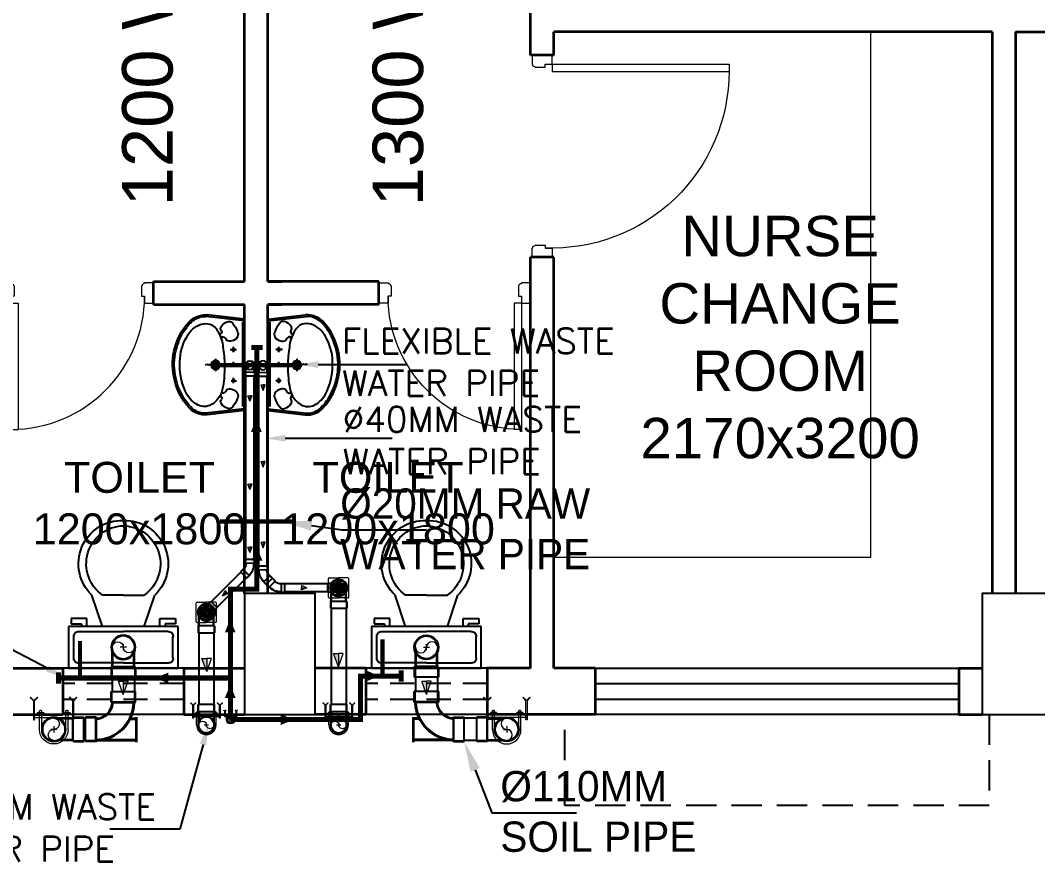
# Model space of a CAD drawing. Header units: millimetres. Extents: x 1448174 to 1599581, y -224422 to -106989.
# Drawn here: x 1464592 to 1469627, y -206811 to -202645 of the extents above; entities that cross this region are included whole.
import ezdxf
from ezdxf import colors
from ezdxf.entities.mleader import LeaderData, LeaderLine
from ezdxf.enums import TextEntityAlignment as Align
from ezdxf.math import Vec2, Vec3

# ---------------------------------------------------------------- set-up
doc = ezdxf.new("R2010")
doc.units = ezdxf.units.MM
doc.header["$LTSCALE"] = 600
doc.header["$MEASUREMENT"] = 0
for name, pattern in [('AI9-LType1', [1.875, 1.25, -0.625]), ('CENTER2', [1.125, 0.75, -0.125, 0.125, -0.125]), ('HIDDEN', [0.375, 0.25, -0.125])]:
    doc.linetypes.add(name, pattern=pattern)
for name, color, linetype, lineweight in [('22-FTfix', 8, 'Continuous', 9), ('DOOR', 144, 'Continuous', 13), ('funiture', 30, 'Continuous', 13), ('P-Wall', 1, 'Continuous', 35), ('PHE-SP', 1, 'Continuous', 0), ('PL-CLAMP', 211, 'Continuous', 13), ('PL-RA WATER SUPPLY PIPE', 100, 'Continuous', 0), ('PL-SOFT  WATER SUPPLY PIPE', 162, 'Continuous', 9), ('PL-WATER PIPE CLAMP', 6, 'Continuous', 9), ('PL-WATER PIPING', 1, 'Continuous', 9), ('WALL LINE', 7, 'Continuous', 35)]:
    doc.layers.add(name, color=color, linetype=linetype, lineweight=lineweight)
for name, color, linetype in [('col', 5, 'Continuous'), ('Lines', 7, 'Continuous'), ('phe-text', 1, 'Continuous'), ('PL- WASTE PIPE', 6, 'Continuous'), ('PL-SOIL PIPE', 1, 'Continuous'), ('TEXT', 253, 'Continuous'), ('wall', 1, 'Continuous'), ('Window', 4, 'Continuous')]:
    doc.layers.add(name, color=color, linetype=linetype)
doc.styles.add('ARIAL', font='arial.ttf')
doc.styles.add('ROMANS', font='romans.shx')
doc.styles.get("Standard").update_dxf_attribs({"font": 'stylu.ttf'})

# ---------------------------------------------------------------- blocks, each defined once
blk = doc.blocks.new('W1800')
at = {"layer": 'wall', "color": 7}
for p, q in [((0, -57.5), (0, 172.5)), ((1800, 172.5), (1800, -57.5))]:
    blk.add_line(p, q, dxfattribs=at)
at = {"layer": 'Window'}
for p, q in [((0, 172.5), (1800, 172.5)), ((0, 97.5), (1800, 97.5)), ((1800, 17.5), (0, 17.5)), ((1800, -57.5), (0, -57.5))]:
    blk.add_line(p, q, dxfattribs=at)
blk = doc.blocks.new('A$C19B8274B')
at = {"layer": 'DOOR'}
blk.add_line((-45, 925), (-80, 925), dxfattribs=at)
at = {"layer": 'DOOR', "color": 8}
for p, q in [((-80, 50), (-80, 925)), ((-45, 50), (-45, 925)), ((-45, 50), (-80, 50)), ((-955, -50), (-955, -47.5)), ((-940, -35), (-942.5, -35)), ((-60, -35), (-57.5, -35)), ((-45, -50), (-45, -47.5))]:
    blk.add_line(p, q, dxfattribs=at)
for points in [[(-940, 15), (-955, 15), (-955, 50), (-1000, 50), (-1000, -50), (-955, -50)], [(-940, -35), (-940, 15)], [(-60, 15), (-45, 15), (-45, 50), (0, 50), (0, -50), (-45, -50)], [(-60, -35), (-60, 15)]]:
    blk.add_lwpolyline(points, dxfattribs=at)
for centre, radius, start, end in [((-80, 50), 875, 90, 182.2924), ((-955, -35), 12.5, 270, 0), ((-45, -35), 12.5, 180, 270)]:
    blk.add_arc(centre, radius, start, end, dxfattribs=at)
blk = doc.blocks.new('750')
at = {"layer": 'DOOR', "color": 8}
for p, q in [((-50, 705), (-47.5, 705)), ((-35, 690), (-35, 692.5)), ((-35, 60), (-35, 57.5)), ((50, 45), (50, 80)), ((50, 80), (675, 80)), ((675, 45), (675, 80)), ((-50, 45), (-47.5, 45)), ((50, 45), (675, 45))]:
    blk.add_line(p, q, dxfattribs=at)
for points in [[(15, 690), (15, 705), (50, 705), (50, 750), (-50, 750), (-50, 705)], [(-35, 690), (15, 690)], [(15, 60), (15, 45), (50, 45), (50, 0), (-50, 0), (-50, 45)], [(-35, 60), (15, 60)]]:
    blk.add_lwpolyline(points, dxfattribs=at)
for centre, radius, start, end in [((-35, 705), 12.5, 180, 270), ((15, 45), 660, 0, 90), ((-35, 45), 12.5, 90, 180)]:
    blk.add_arc(centre, radius, start, end, dxfattribs=at)
blk = doc.blocks.new('clamp')
at = {"layer": 'PL-CLAMP'}
for p, q in [((105.4, 198.4), (168.6, 198.4)), ((105.4, 191.1), (168.6, 191.1)), ((156.2, 205.8), (161.2, 205.8)), ((156.2, 183.7), (161.2, 183.7)), ((163.2, 185.7), (163.2, 203.8)), ((170.6, 196.4), (170.6, 193.1)), ((105.4, 109.4), (168.6, 109.4)), ((156.2, 116.8), (161.2, 116.8)), ((163.2, 96.7), (163.2, 114.8)), ((170.6, 107.4), (170.6, 104)), ((105.4, 102), (168.6, 102)), ((156.2, 94.7), (161.2, 94.7))]:
    blk.add_line(p, q, dxfattribs=at)
for points in [[(138.4, 216.5, -0.414214), (139.4, 217.5), (203.1, 217.5), (214, 228.4), (215.4, 227), (203.9, 215.5), (215.3, 204), (213.9, 202.6), (203, 213.5), (139.4, 213.5, -0.414214), (138.4, 214.5), (138.4, 216.5)], [(138.4, 84.3, -0.414214), (139.4, 85.3), (203.1, 85.3), (214, 96.3), (215.4, 94.9), (203.9, 83.3), (215.3, 71.9), (213.9, 70.5), (203, 81.3), (139.4, 81.3, -0.414214), (138.4, 82.3), (138.4, 84.3)]]:
    blk.add_lwpolyline(points, format="xyb", dxfattribs=at)
for points in [[(146.2, 81.3), (146.2, 217.5)], [(156.2, 81.3), (156.2, 217.5)]]:
    blk.add_lwpolyline(points, dxfattribs=at)
for centre, radius, start, end in [((105.4, 150.2), 48.2, 90, 270), ((161.2, 203.8), 2, 0, 90), ((161.2, 185.7), 2, 270, 0), ((168.6, 196.4), 2, 0, 90), ((168.6, 193.1), 2, 270, 0), ((161.2, 114.8), 2, 0, 90), ((168.6, 107.4), 2, 0, 90), ((168.6, 104), 2, 270, 0), ((161.2, 96.7), 2, 270, 0)]:
    blk.add_arc(centre, radius, start, end, dxfattribs=at)
blk = doc.blocks.new('RISER UP 100')
at = {"color": 0, "linetype": 'Continuous'}
for p, q in [((-98.5, 60), (-148.5, 60)), ((-148.5, -60), (-148.5, 60)), ((-98.5, 60), (-93.5, 55)), ((-93.5, 55), (-24, 55)), ((-98.5, -60), (-148.5, -60)), ((-98.5, -60), (-93.5, -55)), ((-93.5, -55), (-24, -55))]:
    blk.add_line(p, q, dxfattribs=at)
at = {"color": 8, "linetype": 'Continuous', "lineweight": 0, "ltscale": 0.005}
for p, q in [((-98.5, 55), (-148.5, 55)), ((-98.5, -55), (-98.5, 55)), ((-98.5, 55), (-93.5, 50)), ((-93.5, -50), (-93.5, 50)), ((-93.5, 50), (-33.2, 50)), ((-98.5, -55), (-93.5, -50)), ((-93.5, -50), (-33.2, -50)), ((-98.5, -55), (-148.5, -55))]:
    blk.add_line(p, q, dxfattribs=at)
at = {"color": 8, "linetype": 'CENTER2', "lineweight": 0}
for p, q in [((-15, 0), (15, 0)), ((0, 15), (0, -15))]:
    blk.add_line(p, q, dxfattribs=at)
at = {"color": 0, "linetype": 'Continuous'}
blk.add_circle((0, 0), 60, dxfattribs=at)
at = {"color": 8, "linetype": 'Continuous', "lineweight": 0, "ltscale": 0.005}
blk.add_circle((0, 0), 55, dxfattribs=at)
at = {"color": 8, "linetype": 'Continuous', "lineweight": 0}
for centre, start, end in [((0, 27.5), 90, 270), ((0, -27.5), 270, 90)]:
    blk.add_arc(centre, 27.5, start, end, dxfattribs=at)
blk = doc.blocks.new('ELBOW')
at = {"color": 0, "linetype": 'Continuous'}
for p, q in [((-114.4, 296.4), (107.1, 296.4)), ((-114.4, 202.7), (-114.4, 296.4)), ((107.1, 202.7), (107.1, 296.4)), ((-114.4, 202.7), (-103.8, 192.1)), ((-103.5, 196.4), (-103.5, -160.2)), ((107.1, 202.7), (96.3, 192)), ((242.9, 67.8), (232.3, 57.2)), ((242.9, 67.8), (336.6, 67.8)), ((336.6, 67.8), (336.6, -153.6)), ((96.1, -97.1), (96.1, -160.2)), ((242.9, -153.6), (232.6, -143.3)), ((242.9, -153.6), (336.6, -153.6))]:
    blk.add_line(p, q, dxfattribs=at)
at = {"color": 8, "linetype": 'Continuous', "lineweight": 0, "ltscale": 0.005}
for p, q in [((-103.7, 207.1), (-103.7, 296.4)), ((96.3, 207.1), (96.3, 296.4)), ((-103.7, 207.1), (96.3, 207.1)), ((-103.7, 207.1), (-92.9, 196.4)), ((-93, 196.4), (85.6, 196.4)), ((96.3, 207.1), (85.6, 196.4)), ((-92.8, 119.8), (-92.8, -160.2)), ((236.6, 46.5), (236.6, -132.2)), ((247.3, 57.1), (236.9, 46.7)), ((247.3, 57.1), (247.3, -142.9)), ((247.3, 57.1), (336.6, 57.1)), ((85.4, -91.6), (85.4, -160.2)), ((247.3, -142.9), (236.9, -132.5)), ((247.3, -142.9), (336.6, -142.9))]:
    blk.add_line(p, q, dxfattribs=at)
at = {"color": 8, "linetype": 'Continuous', "ltscale": 0.005}
blk.add_line((-93, 167.9), (-93, 170.4), dxfattribs=at)
at = {"color": 0, "linetype": 'Continuous', "const_width": 25}
blk.add_lwpolyline([(-119, -160.2), (106.7, -160.2)], dxfattribs=at)
at = {"color": 0, "linetype": 'Continuous'}
for centre, radius, start, end in [((248.1, 208.5), 352.2, 182.67877, 267.48884), ((248.4, 209.4), 153.1, 186.55293, 263.94685)]:
    blk.add_arc(centre, radius, start, end, dxfattribs=at)
at = {"color": 8, "linetype": 'Continuous', "lineweight": 0, "ltscale": 0.005}
for centre, radius, start, end in [((246.3, 207.1), 339.3, 180, 268.35636), ((246.9, 207.3), 161.5, 180.08228, 266.34676)]:
    blk.add_arc(centre, radius, start, end, dxfattribs=at)
at = {"layer": 'PL-SOIL PIPE', "ltscale": 300}
blk.add_line((-92.9, 196.4), (-92.9, 207.1), dxfattribs=at)
blk = doc.blocks.new('A$C0B1B3CFA')
at = {"layer": 'PHE-SP'}
h = blk.add_hatch(color=7, dxfattribs=at)
h.dxf.hatch_style = 1
h.paths.add_polyline_path([(-0.0495, 0.0226), (-0.0495, 0), (0.0124, 0)])
at = {"layer": 'PHE-SP', "color": 7}
for points in [[(-0.0495, 0), (0.0124, 0), (-0.0495, 0.0226), (-0.0495, 0)], [(-0.0495, 0), (0.0124, 0), (-0.0495, -0.0226), (-0.0495, 0)]]:
    blk.add_lwpolyline(points, dxfattribs=at)
blk = doc.blocks.new('Z$W@#3BD47561')
at = {"layer": 'PHE-SP', "xscale": 49.00933755098914, "yscale": 49.00933755098914, "zscale": 49.00933755098914, "rotation": 270}
blk.add_blockref('A$C0B1B3CFA', (0, 0), dxfattribs=at)
blk = doc.blocks.new('Z$W@#4AA511D8')
at = {"layer": 'phe-text', "linetype": 'ByBlock', "lineweight": -2, "ltscale": 0.5, "xscale": 0.0244727334018079, "yscale": 0.0244727334018079, "zscale": 0.0244727334018079, "rotation": 270}
blk.add_blockref('Z$W@#3BD47561', (0.0148, 0), dxfattribs=at)
blk = doc.blocks.new('A$C525867A1')
at = {"layer": '22-FTfix', "color": 1, "lineweight": 0}
for p, q in [((-3.7, 76.6), (-40.1, 40.1)), ((76.4, 3.7), (3.3, 76.6)), ((-76.6, 3.5), (-40.1, 40.1)), ((42, 42.1), (-42, -42.1)), ((-3.5, -76.4), (-76.6, -3.4)), ((3.4, -76.4), (39.9, -39.8)), ((76.4, -3.3), (39.9, -39.8))]:
    blk.add_line(p, q, dxfattribs=at)
at = {"layer": '22-FTfix', "color": 1, "linetype": 'AI9-LType1', "lineweight": 0}
blk.add_line((42, -41.9), (-42.2, 42.1), dxfattribs=at)
at = {"layer": '22-FTfix', "color": 3, "lineweight": 0}
for p, q in [((-18.4, 18.3), (-39.5, -2.8)), ((-10.4, 10.4), (-35.8, -15.1)), ((-14.5, 14.5), (-35.7, -6.6)), ((-23.3, 23.2), (-32.4, 14)), ((-6.5, 6.5), (-31.9, -18.9)), ((-23.3, 23.2), (-14.1, 32.4)), ((-18.4, 18.3), (2.7, 39.5)), ((-14.5, 14.5), (6.6, 35.7)), ((-10.4, 10.4), (15, 35.8)), ((-6.5, 6.5), (18.9, 32)), ((-1.9, 1.2), (-1.5, 1.5)), ((-1.4, 0.7), (-1.9, 1.2)), ((-1.2, 1.9), (-1.5, 1.5)), ((-0.7, 1.4), (-1.2, 1.9)), ((1.2, 1.9), (0.7, 1.4)), ((1.9, 1.2), (1.2, 1.9)), ((1.9, 1.2), (1.4, 0.7)), ((5.2, 9.3), (24.6, 28.7)), ((6.5, -6.5), (31.9, 18.9)), ((9.2, 5.2), (28.6, 24.6)), ((10.4, -10.4), (35.8, 15.1)), ((14.5, -14.5), (35.7, 6.6)), ((18.4, -18.3), (39.5, 2.8)), ((-9.2, -5.2), (-28.6, -24.6)), ((-5.2, -9.3), (-24.6, -28.7)), ((6.5, -6.5), (-18.9, -32)), ((10.4, -10.4), (-15, -35.8)), ((14.5, -14.5), (-6.6, -35.7)), ((18.4, -18.3), (-2.7, -39.5)), ((-1.9, -1.2), (-1.4, -0.7)), ((-1.2, -1.9), (-1.9, -1.2)), ((-1.2, -1.9), (-0.7, -1.4)), ((1.2, -1.9), (0.7, -1.4)), ((1.2, -1.9), (1.5, -1.5)), ((1.9, -1.2), (1.4, -0.7)), ((1.9, -1.2), (1.5, -1.5)), ((23.3, -23.2), (14.1, -32.4)), ((23.3, -23.2), (32.4, -14))]:
    blk.add_line(p, q, dxfattribs=at)
at = {"layer": '22-FTfix', "color": 1, "lineweight": 0}
blk.add_circle((-0.1, 0.1), 49.4, dxfattribs=at)
at = {"layer": '22-FTfix', "color": 3, "lineweight": 0}
for centre, radius in [((0, 0), 45.2), ((-0.1, -0.1), 44.9), ((0, 0), 4.18), ((0, 0), 3.93)]:
    blk.add_circle(centre, radius, dxfattribs=at)
at = {"layer": '22-FTfix', "color": 1, "lineweight": 0}
for points in [[(3.3, 76.6), (1.4, 78.5), (-1.8, 78.5), (-3.7, 76.6)], [(-76.6, 3.5), (-78.5, 1.6), (-78.5, -1.5), (-76.6, -3.4)], [(76.4, -3.3), (78.3, -1.4), (78.3, 1.8), (76.4, 3.7)], [(-3.5, -76.4), (-1.6, -78.3), (1.5, -78.3), (3.4, -76.4)]]:
    blk.add_open_spline(points, degree=3, dxfattribs=at)
for points in [[(-35.3, 35.2), (-54.6, 15.8), (-54.6, -15.7), (-35.2, -35), (-15.8, -54.4), (15.7, -54.4), (35, -35)], [(-35.3, 35.2), (-15.9, 54.6), (15.5, 54.6), (35, 35.3), (54.4, 15.9), (54.4, -15.6), (35, -35)]]:
    blk.add_open_spline(points, degree=3, knots=[0, 0, 0, 0, 1, 1, 1, 2, 2, 2, 2], dxfattribs=at)
at = {"layer": '22-FTfix', "color": 3, "lineweight": 0}
for points in [[(-36.8, 17.1), (-37.4, 15.7), (-36.8, 14.1), (-35.5, 13.5), (-34.4, 13), (-33.2, 13.2), (-32.4, 14)], [(-14.1, 32.4), (-13, 33.4), (-13, 35.2), (-14.1, 36.2), (-14.9, 37), (-16.1, 37.2), (-17.2, 36.7)], [(6.6, 35.7), (7.6, 36.7), (7.6, 38.5), (6.6, 39.5), (5.5, 40.6), (3.8, 40.6), (2.7, 39.5)], [(5.2, 9.3), (4.1, 8.1), (4.1, 6.3), (5.2, 5.2), (6.3, 4.1), (8.1, 4.1), (9.2, 5.2)], [(18.9, 32), (19.9, 33), (19.9, 34.8), (18.9, 35.8), (17.8, 36.9), (16.1, 36.9), (15, 35.8)], [(28.6, 24.6), (29.7, 25.7), (29.7, 27.6), (28.6, 28.7), (27.5, 29.8), (25.7, 29.8), (24.6, 28.7)], [(35.8, 15.1), (36.8, 16.2), (36.8, 17.9), (35.8, 18.9), (34.7, 20), (33, 20), (31.9, 18.9)], [(39.5, 2.8), (40.6, 3.9), (40.5, 5.6), (39.5, 6.6), (38.4, 7.7), (36.7, 7.7), (35.7, 6.6)], [(-39.5, -2.8), (-40.6, -3.9), (-40.5, -5.6), (-39.5, -6.6), (-38.4, -7.7), (-36.7, -7.7), (-35.7, -6.6)], [(-35.8, -15.1), (-36.8, -16.2), (-36.8, -17.9), (-35.8, -18.9), (-34.7, -20), (-33, -20), (-31.9, -18.9)], [(-28.6, -24.6), (-29.7, -25.7), (-29.7, -27.6), (-28.6, -28.7), (-27.5, -29.8), (-25.7, -29.8), (-24.6, -28.7)], [(-18.9, -32), (-19.9, -33), (-19.9, -34.8), (-18.9, -35.8), (-17.8, -36.9), (-16.1, -36.9), (-15, -35.8)], [(-5.2, -9.3), (-4.1, -8.1), (-4.1, -6.3), (-5.2, -5.2), (-6.3, -4.1), (-8.1, -4.1), (-9.2, -5.2)], [(-6.6, -35.7), (-7.6, -36.7), (-7.6, -38.4), (-6.6, -39.5), (-5.5, -40.6), (-3.8, -40.6), (-2.7, -39.5)], [(14.1, -32.4), (13, -33.4), (13, -35.1), (14.1, -36.2), (14.9, -37), (16.1, -37.2), (17.2, -36.7)], [(36.8, -17.1), (37.4, -15.7), (36.8, -14.1), (35.5, -13.5), (34.4, -13), (33.2, -13.2), (32.4, -14)]]:
    blk.add_open_spline(points, degree=3, knots=[0, 0, 0, 0, 1, 1, 1, 2, 2, 2, 2], dxfattribs=at)
for points in [[(-28.7, 28.6), (-32, 25.3), (-34.8, 21.4), (-36.8, 17.1)], [(-17.2, 36.7), (-21.4, 34.7), (-25.3, 32), (-28.7, 28.6)], [(-1.4, -0.7), (-1, -0.3), (-1, 0.3), (-1.4, 0.7)], [(-0.7, 1.4), (-0.3, 1), (0.3, 1), (0.7, 1.4)], [(1.4, 0.7), (1, 0.3), (1, -0.3), (1.4, -0.7)], [(0.7, -1.4), (0.3, -1), (-0.3, -1), (-0.7, -1.4)], [(17.2, -36.7), (21.4, -34.7), (25.3, -32), (28.7, -28.6)], [(28.7, -28.6), (32, -25.3), (34.8, -21.4), (36.8, -17.1)]]:
    blk.add_open_spline(points, degree=3, dxfattribs=at)
blk = doc.blocks.new('G$C6D3250BF')
at = {"layer": 'PL- WASTE PIPE', "linetype": 'ByBlock', "ltscale": 5, "xscale": -0.08841918452952499, "yscale": 0.08841918454157253, "zscale": 0.08841918448567115, "rotation": 225.0593839872961}
blk.add_blockref('A$C525867A1', (0, 0), dxfattribs=at)
blk = doc.blocks.new('WATER PIPE CLAMP')
at = {"layer": 'PL-CLAMP'}
for p, q in [((-61.4, 87.2), (-62.5, 86.1)), ((-62.5, 86.1), (-54, 77.6)), ((-52.5, 78.2), (-61.4, 87.2)), ((-54, 77.6), (-54, 27.7)), ((-54, 40.9), (52.7, 41)), ((-54, 33.1), (52.7, 33.1)), ((-53.2, 27), (-51.7, 27)), ((-43.4, 87.3), (-52.5, 78.2)), ((-50.9, 77.6), (-42.3, 86.2)), ((-50.9, 27.7), (-50.9, 77.6)), ((-43.6, 40.9), (-43.6, 44.8)), ((-42.3, 86.2), (-43.4, 87.3)), ((-42, 46.4), (-27.8, 46.4)), ((-37.8, 1.1), (-37.8, 50.6)), ((-33.6, 52.2), (-36.2, 52.2)), ((-32, 1.1), (-32, 50.6)), ((-26.2, 40.9), (-26.3, 44.8)), ((26.2, 41), (26.2, 44.8)), ((27.8, 46.4), (41.9, 46.4)), ((32, 1.1), (32, 50.6)), ((36.2, 52.2), (33.5, 52.2)), ((37.8, 1.1), (37.7, 50.6)), ((42.1, 87.2), (41, 86.1)), ((41, 86.1), (49.5, 77.6)), ((51.1, 78.3), (42.1, 87.2)), ((43.5, 41), (43.5, 44.8)), ((49.5, 77.6), (49.6, 27.8)), ((50.3, 27), (51.9, 27)), ((60.2, 87.4), (51.1, 78.3)), ((52.7, 77.6), (61.3, 86.2)), ((52.7, 27.8), (52.7, 77.6)), ((61.3, 86.2), (60.2, 87.4))]:
    blk.add_line(p, q, dxfattribs=at)
for centre, radius, start, end in [((-53.2, 27.7), 0.784, 180.02402, 270.02402), ((-51.7, 27.7), 0.784, 270.02402, 0.02402), ((-42, 44.8), 1.57, 90.025, 180.025), ((-36.2, 50.6), 1.57, 90.025, 180.025), ((0, 1.1), 37.8, 180.025, 0.025), ((-33.6, 50.6), 1.57, 0.025, 90.025), ((-27.8, 44.8), 1.57, 0.025, 90.025), ((27.8, 44.8), 1.57, 90.025, 180.025), ((33.5, 50.6), 1.57, 90.025, 180.025), ((36.2, 50.6), 1.57, 0.025, 90.025), ((41.9, 44.8), 1.57, 0.025, 90.025), ((50.3, 27.8), 0.784, 180.02402, 270.02402), ((51.9, 27.8), 0.784, 270.02402, 0.02402)]:
    blk.add_arc(centre, radius, start, end, dxfattribs=at)
blk = doc.blocks.new('1234WE12')
at = {"layer": 'PL-SOFT  WATER SUPPLY PIPE', "color": 8, "linetype": 'CENTER2', "lineweight": 0}
for p, q in [((4.4, 0), (-4.4, 0)), ((0, 4.4), (0, -4.3))]:
    blk.add_line(p, q, dxfattribs=at)
at = {"layer": 'PL-SOFT  WATER SUPPLY PIPE', "color": 3, "linetype": 'Continuous'}
blk.add_circle((0, 0), 17.5, dxfattribs=at)
at = {"layer": 'PL-SOFT  WATER SUPPLY PIPE', "color": 8, "linetype": 'Continuous', "lineweight": 0, "ltscale": 0.005}
blk.add_circle((0, 0), 16, dxfattribs=at)
at = {"layer": 'PL-SOFT  WATER SUPPLY PIPE', "color": 8, "linetype": 'Continuous', "lineweight": 0}
for centre, start, end in [((-8, 0), 180.1383, 0.1383), ((8, 0), 0.1383, 180.1383)]:
    blk.add_arc(centre, 8, start, end, dxfattribs=at)
blk = doc.blocks.new('100 ELBOW')
at = {"color": 0, "linetype": 'Continuous'}
for p, q in [((-77, 1), (-86, -8)), ((72, 61), (67, 55)), ((72, 61), (124, 61)), ((124, 61), (124, -61)), ((-94, -8), (-131, -44)), ((-131, -44), (-44, -131)), ((-94, -8), (-86, -8)), ((-8, -94), (-44, -131)), ((0, -78), (-8, -86)), ((-8, -94), (-8, -86)), ((72, -61), (66, -55)), ((72, -61), (124, -61))]:
    blk.add_line(p, q, dxfattribs=at)
at = {"color": 8, "linetype": 'Continuous', "lineweight": 0, "ltscale": 0.005}
for p, q in [((75, 55), (69, 49)), ((69, -49), (69, 49)), ((75, -55), (75, 55)), ((75, 55), (124, 55)), ((-92, -14), (-126, -49)), ((-92, -14), (-14, -92)), ((-92, -14), (-83, -14)), ((-83, -14), (-14, -83)), ((-14, -92), (-49, -126)), ((-4, -74), (-14, -83)), ((-14, -92), (-14, -83)), ((75, -55), (69, -49)), ((75, -55), (124, -55))]:
    blk.add_line(p, q, dxfattribs=at)
at = {"color": 8, "linetype": 'Continuous', "ltscale": 0.005}
blk.add_line((-72, -3), (-73, -4), dxfattribs=at)
at = {"color": 8, "linetype": 'Continuous', "lineweight": 0, "ltscale": 0.005}
for centre, radius, start, end in [((62, -148), 198, 87.8618, 137.18), ((61, -147), 98.2, 85.3383, 131.766)]:
    blk.add_arc(centre, radius, start, end, dxfattribs=at)
at = {"color": 0, "linetype": 'Continuous'}
for centre, radius, start, end in [((62, -148), 204, 88.5977, 133.0508), ((61, -147), 92.3, 86.6643, 131.6643)]:
    blk.add_arc(centre, radius, start, end, dxfattribs=at)
blk = doc.blocks.new('aa')
at = {"layer": 'PL- WASTE PIPE', "color": 4, "ltscale": 5}
for p, q in [((-2.73, 0.11), (-2.56, -0.11)), ((-2.56, -0.11), (-2.35, 0.11)), ((-2.35, 0.11), (-2.18, -0.11)), ((-2.18, -0.11), (-1.97, 0.11)), ((-1.97, 0.11), (-1.81, -0.11)), ((-1.81, -0.11), (-1.6, 0.11)), ((-1.6, 0.11), (-1.43, -0.11)), ((-1.43, -0.11), (-1.22, 0.11)), ((-1.22, 0.11), (-1.05, -0.11)), ((-1.05, -0.11), (-0.84, 0.11)), ((-0.84, 0.11), (-0.67, -0.11)), ((-0.67, -0.11), (-0.46, 0.11)), ((-0.46, 0.11), (-0.29, -0.11)), ((-0.29, -0.11), (-0.08, 0.11)), ((-0.08, 0.11), (0.08, -0.11)), ((0.08, -0.11), (0.29, 0.11)), ((0.29, 0.11), (0.46, -0.11)), ((0.46, -0.11), (0.67, 0.11)), ((0.67, 0.11), (0.84, -0.11)), ((0.84, -0.11), (1.05, 0.11)), ((1.05, 0.11), (1.22, -0.11)), ((1.22, -0.11), (1.43, 0.11)), ((1.43, 0.11), (1.6, -0.11)), ((1.6, -0.11), (1.81, 0.11)), ((1.81, 0.11), (1.97, -0.11)), ((1.97, -0.11), (2.18, 0.11)), ((2.18, 0.11), (2.35, -0.11)), ((2.35, -0.11), (2.56, 0.11)), ((2.56, 0.11), (2.73, -0.11)), ((2.73, -0.11), (2.94, 0.11)), ((2.94, 0.11), (3.11, -0.11)), ((3.11, -0.11), (3.32, 0.11)), ((3.32, 0.11), (3.49, -0.11)), ((3.49, -0.11), (3.7, 0.11))]:
    blk.add_line(p, q, dxfattribs=at)
blk = doc.blocks.new('u46')
at = {"color": 8, "lineweight": 25}
for p, q in [((-10.2, 228.4), (174.5, 249.1)), ((-10.2, 220.4), (181.2, 241.9)), ((-0.6, -208.9), (0.6, 208.9)), ((56.5, 80.8), (29.2, 80.8)), ((44.2, 92.9), (44.2, 66.7)), ((61.7, 1.6), (29.2, 1.6)), ((44.2, 13.7), (44.2, -12.6)), ((163.2, 3), (101.8, 3)), ((133.1, -27.2), (133.1, 33.1)), ((61.7, -73.2), (29.2, -73.2)), ((44.2, -61.1), (44.2, -87.4)), ((-10.2, -216.1), (181.2, -237.6)), ((-10.2, -224.1), (174.5, -244.8))]:
    blk.add_line(p, q, dxfattribs=at)
at = {"color": 8, "extrusion": (0, 0, -1)}
for centre, major_axis, start_param, end_param in [((187.7, 150.5), (0, 99.5), -0.132539, 0.848731), ((144.8, 128.2), (1.1, 126.1), -1.238036, -0.892193), ((65.8, 198.9), (0, 20.7), -1.101507, 0.481509), ((57.5, 163.3), (-0.3, 56.9), 0.324902, 0.965135), ((208, 103.4), (0, 109.8), -1.431017, -0.436146), ((189.6, 137.7), (0, 70.9), -0.405199, 0.56573), ((185.8, 147.6), (0.1, 94.4), -0.049658, 0.838116), ((57.3, 20.1), (0, 275.4), 0.806541, 1.180915), ((49.5, 13.5), (-0.1, 293.9), 0.809856, 1.41441), ((56, 154.5), (0, 34), 4.33982, 5.202657), ((110.3, 167.2), (-6.08, 6.08), 4.867594, 6.265028), ((110.5, 165), (5.47, 5.47), 2.097053, 3.541809), ((90.3, 184.5), (0, 17.9), 0.880684, 2.260744), ((153.9, 79), (-0.2, 139.7), 0.557563, 1.193786), ((64.6, 170.4), (0.3, 49.2), 3.359735, 4.09512), ((62.5, 153), (0, 31.9), 2.620328, 3.422401), ((104.1, 117.8), (-0.2, 26.8), -1.278641, -0.487266), ((96.3, 135.9), (0, 7.39), -0.727724, 1.373337), ((387.1, 47.9), (-0.3, 296.4), -1.495794, -1.328336), ((13.1, 6.8), (0, 297.5), 1.141495, 1.637774), ((35, 2.5), (0, 302.7), 1.155365, 1.952189), ((44.2, 80.8), (0.02, 6.43), 3.139035, 9.42222), ((820.2, -1), (0.1, 732.1), -1.56667, -1.474079), ((72.5, -1.7), (-0.1, 274.2), 1.346594, 1.865175), ((44.2, 1.6), (0.08, 6.43), 3.12883, 9.412015), ((888.1, 36.7), (0.8, 800.7), 4.558159, 4.668067), ((133.1, 3), (0, 21.6), 3.141254, 9.424439), ((133.1, 3), (-0.1, 15.5), 3.145308, 9.428493), ((133.1, 3), (0, 10.9), 3.142047372431534, 9.42523267961112), ((62.5, -10.9), (0, 247.5), 1.579809, 2.112792), ((44.2, -73.2), (0.02, 6.43), 3.139035, 9.42222), ((263.1, -73.7), (0.1, 166.8), 4.181112, 4.641559), ((56.1, -13.3), (0.2, 287), 1.808981, 2.322804), ((56, -148.1), (0, 34), 4.222121, 5.084958), ((64.6, -163.9), (0.1, 49.2), -0.960797, -0.225412), ((62.5, -146.6), (-0.1, 31.9), -0.276767, 0.525307), ((104.1, -111.4), (0.2, 26.8), 3.628858, 4.420234), ((96.6, -128.2), (-0.03, 8.55), 1.455188, 3.796569), ((111.3, -159.3), (6.17, 6.17), 4.354779, 6.027124), ((163.1, -79.8), (0.2, 126), 2.054055, 2.802751), ((124.5, -51.6), (-0.2, 200.3), 1.868215, 2.281789), ((144.8, -121.8), (-0.3, 126.1), 4.027191, 4.373034), ((57.5, -156.9), (0.3, 56.9), 2.176458, 2.816691), ((110.3, -160.8), (-6.08, 6.08), 4.730546, 6.12798), ((90.3, -178.1), (0, 17.9), 0.880848, 2.260908), ((192.6, -126.1), (0, 80.1), 3.554495, 4.299548), ((181.2, -107), (0, 94.7), 2.890537, 3.362984), ((171.7, -117.2), (-0.1, 123.1), 2.127435, 2.640092), ((65.8, -192.5), (0, 20.7), 2.661884, 4.2449), ((184.7, -162.2), (-0.1, 83.2), 2.850118, 3.264751), ((188.2, -159.7), (0, 78.1), 2.562376, 3.231693), ((187.2, -138.1), (-0.1, 106), 2.310552, 2.942572)]:
    blk.add_ellipse(centre, major_axis=major_axis, ratio=1, start_param=start_param, end_param=end_param, dxfattribs=at)
blk = doc.blocks.new('rhej')
at = {"color": 8, "lineweight": 25}
for p, q in [((271.6, 188.9), (271.6, 266.4)), ((271.6, 266.4), (297.5, 266.4)), ((297.5, 266.4), (297.5, 214.7)), ((310.4, 279.4), (310.4, -263.7)), ((517.3, 279.4), (310.4, 279.4)), ((465.6, 253.5), (362.2, 253.5)), ((517.3, 7.8), (517.3, 279.4)), ((297.5, 214.7), (310.4, 214.7)), ((336.3, 227.7), (336.3, 7.8)), ((491.5, 7.8), (491.5, 227.7)), ((310.4, 111.3), (155.3, 163)), ((310.4, 188.9), (271.6, 188.9)), ((155.3, 7.8), (155.3, 111.3)), ((155.3, 7.8), (155.3, -95.6)), ((336.3, -212), (336.3, 7.8)), ((491.5, 7.8), (491.5, -212)), ((517.3, -263.7), (517.3, 7.8)), ((310.4, -95.6), (155.3, -147.3)), ((271.6, -173.2), (271.6, -250.8)), ((310.4, -173.2), (271.6, -173.2)), ((297.5, -250.8), (297.5, -199.1)), ((297.5, -199.1), (310.4, -199.1)), ((271.6, -250.8), (297.5, -250.8)), ((465.6, -237.9), (362.2, -237.9)), ((310.4, -263.7), (517.3, -263.7))]:
    blk.add_line(p, q, dxfattribs=at)
at = {"color": 8, "extrusion": (0, 0, -1)}
for centre, major_axis, start_param, end_param in [((358.9, 230.9), (-16.2, -16.2), 0.643501, 2.498091), ((468.8, 230.9), (16.2, -16.2), 3.785094, 5.639684), ((0, 15.7), (151.4, -151.4), 2.319632, 4.738539), ((0.9, 2.3), (-133.6, -133.6), 0.814663, 3.31238), ((0, 0), (-151.4, -151.4), 4.686239, 7.105146), ((0.9, 13.4), (-133.6, -133.6), 4.541602, 7.039318), ((358.9, -215.2), (-16.2, -16.2), -0.927295, 0.927295), ((468.8, -215.2), (16.2, -16.2), 5.35589, 7.21048)]:
    blk.add_ellipse(centre, major_axis=major_axis, ratio=1, start_param=start_param, end_param=end_param, dxfattribs=at)

msp = doc.modelspace()

# ---------------------------------------------------------------- linework, layer by layer
at = {"layer": 'col'}
for points in [[(1465702.098, -206082.8395), (1466052.098, -206082.8395), (1466052.098, -205482.8395), (1465702.098, -205482.8395)], [(1469352.098, -206082.8395), (1469702.098, -206082.8395), (1469702.098, -205482.8395), (1469352.098, -205482.8395)]]:
    msp.add_lwpolyline(points, close=True, dxfattribs=at)
at = {"layer": 'funiture', "color": 8}
msp.add_lwpolyline([(1467232.098, -205302.8395), (1468802.098, -205302.8395), (1468802.098, -202702.8395)], dxfattribs=at)
at = {"layer": 'Lines', "linetype": 'HIDDEN'}
msp.add_lwpolyline([(1469387.098, -206082.8395), (1469387.098, -206532.8395), (1467287.098, -206532.8395), (1467287.098, -206082.8395)], dxfattribs=at)
at = {"layer": 'P-Wall', "color": 8}
for p, q in [((1465702.098, -203937.8395), (1465702.098, -199802.8395)), ((1465817.098, -203937.8395), (1465817.098, -199872.8395)), ((1467117.098, -202817.8395), (1467117.098, -202472.8395)), ((1467232.098, -202817.8395), (1467232.098, -202702.8395)), ((1467117.098, -205852.8395), (1467117.098, -203817.8395)), ((1467232.098, -205852.8395), (1467232.098, -203817.8395)), ((1465252.098, -203937.8395), (1465702.098, -203937.8395)), ((1465252.098, -204052.8395), (1465252.098, -203937.8395)), ((1466367.098, -203937.8395), (1465817.098, -203937.8395)), ((1465817.098, -203937.8395), (1465887.098, -203937.8395)), ((1466367.098, -204052.8395), (1466367.098, -203937.8395)), ((1465252.098, -204052.8395), (1465702.098, -204052.8395)), ((1465702.098, -205482.8395), (1465702.098, -204052.8395)), ((1466367.098, -204052.8395), (1465817.098, -204052.8395)), ((1465817.098, -205482.8395), (1465817.098, -204052.8395)), ((1465817.098, -204052.8395), (1465887.098, -204052.8395)), ((1464502.098, -205852.8395), (1464802.098, -205852.8395)), ((1465402.098, -205852.8395), (1465702.098, -205852.8395)), ((1466302.098, -205852.8395), (1466052.098, -205852.8395)), ((1467117.098, -205852.8395), (1466902.098, -205852.8395)), ((1467437.098, -205852.8395), (1467232.098, -205852.8395)), ((1467437.098, -205852.8395), (1467437.098, -206082.8395)), ((1469237.098, -205852.8395), (1469237.098, -206082.8395)), ((1469237.098, -205852.8395), (1469352.098, -205852.8395)), ((1464217.098, -206082.8395), (1464802.098, -206082.8395)), ((1465402.098, -206082.8395), (1465702.098, -206082.8395)), ((1466302.098, -206082.8395), (1466052.098, -206082.8395)), ((1467437.098, -206082.8395), (1466902.098, -206082.8395)), ((1469237.098, -206082.8395), (1469352.098, -206082.8395))]:
    msp.add_line(p, q, dxfattribs=at)
at = {"layer": 'P-Wall', "color": 8, "linetype": 'Continuous'}
for p, q in [((1469402.098, -202702.8395), (1467232.098, -202702.8395)), ((1469402.098, -202702.8395), (1469402.098, -205482.8395)), ((1469517.098, -202702.8395), (1471787.098, -202702.8395)), ((1469517.098, -202702.8395), (1469517.098, -205482.8395)), ((1467232.098, -202817.8395), (1467117.098, -202817.8395)), ((1467232.098, -203817.8395), (1467117.098, -203817.8395)), ((1464802.098, -205852.8395), (1464802.098, -206082.8395)), ((1465402.098, -205852.8395), (1465402.098, -206082.8395)), ((1466302.098, -205852.8395), (1466302.098, -206082.8395)), ((1466902.098, -205852.8395), (1466902.098, -206082.8395))]:
    msp.add_line(p, q, dxfattribs=at)
at = {"layer": 'PL- WASTE PIPE', "color": 84, "linetype": 'ByBlock', "ltscale": 5}
for p, q in [((1465708.9158, -205315.0486), (1465708.9158, -204407.2597)), ((1465748.9158, -205315.0486), (1465748.9156, -204407.3882)), ((1465773.4226, -205346.4789), (1465773.4226, -204407.2658)), ((1465813.4226, -205346.4789), (1465813.4226, -204407.2658)), ((1465536.7973, -205524.0616), (1465683.2359, -205377.623)), ((1465565.0815, -205552.3458), (1465711.4293, -205405.9981)), ((1466113.7383, -205435.1061), (1465901.9037, -205435.1061)), ((1466113.7383, -205475.1061), (1465902.0322, -205475.1061))]:
    msp.add_line(p, q, dxfattribs=at)
at = {"layer": 'PL- WASTE PIPE', "linetype": 'ByBlock', "ltscale": 5}
for points in [[(1466130.3427, -205556.1634), (1466130.3427, -206032.6059)], [(1466205.194, -205556.1634), (1466205.194, -206032.6059)], [(1465475.3127, -205677.454), (1465475.3127, -206032.6059)], [(1465550.164, -205677.454), (1465550.164, -206032.6059)]]:
    msp.add_lwpolyline(points, dxfattribs=at)
at = {"layer": 'PL-SOFT  WATER SUPPLY PIPE', "color": 3, "const_width": 25}
for points in [[(1465632.8482, -206107.2774), (1465632.8482, -205461.0913), (1465763.2121, -205461.0913), (1465763.2121, -204265.6026)], [(1465734.9853, -204265.6026), (1465791.4389, -204265.6026)], [(1464780.5082, -205929.4459), (1464780.5082, -205872.9923)], [(1466477.2906, -205920.1105), (1466477.2906, -205863.6569)], [(1465632.8482, -205901.2191), (1464780.5082, -205901.2191)], [(1465632.8483, -206107.2114), (1466276.472, -206107.2114), (1466276.472, -205891.8837), (1466477.2906, -205891.8837)]]:
    msp.add_lwpolyline(points, dxfattribs=at)
at = {"layer": 'PL-SOFT  WATER SUPPLY PIPE', "color": 5, "const_width": 20}
for points in [[(1465763.2121, -204352.5216), (1465580.7743, -204352.5216)], [(1465945.6499, -204352.5216), (1465763.2121, -204352.5216)], [(1465763.2121, -205126.5179), (1465580.7743, -205126.5179)], [(1465945.6499, -205126.5179), (1465763.2121, -205126.5179)], [(1464888.2153, -205901.2894), (1464888.2153, -205718.8516)], [(1466384.7866, -205891.8837), (1466384.7866, -205709.4459)]]:
    msp.add_lwpolyline(points, dxfattribs=at)
at = {"layer": 'PL-SOIL PIPE', "color": 1, "linetype": 'Continuous'}
for p, q in [((1465047.2071, -205897.5967), (1465047.2071, -205968.4698)), ((1465156.989, -205897.5967), (1465156.989, -205968.4698)), ((1466547.2071, -205897.5967), (1466547.2071, -205968.4698)), ((1466656.989, -205897.5967), (1466656.989, -205968.4698)), ((1464906.1386, -206100.6173), (1464915.3819, -206100.6173)), ((1466851.0945, -206100.6173), (1466788.8142, -206100.6173)), ((1464906.1386, -206210.3993), (1464915.3819, -206210.3993)), ((1466851.0945, -206210.3993), (1466788.8142, -206210.3993))]:
    msp.add_line(p, q, dxfattribs=at)
at = {"layer": 'PL-WATER PIPING', "color": 61, "true_color": 0xd8e58c}
for points in [[(1465760.6253, -204682.7326, 53.2552, 0, 0), (1465760.6253, -204617.9215, 0, 0, 0)], [(1465763.7555, -205320.4641, 53.2552, 0, 0), (1465763.7555, -205255.653, 0, 0, 0)], [(1465630.936, -205675.7539, 53.2552, 0, 0), (1465630.936, -205610.9428, 0, 0, 0)], [(1466304.6801, -205891.2649, 53.2552, 0, 0), (1466369.4912, -205891.2649, 0, 0, 0)], [(1465324.5763, -205901.2191, 53.2552, 0, 0), (1465259.7653, -205901.2191, 0, 0, 0)], [(1465630.936, -206000.037, 53.2552, 0, 0), (1465630.936, -205935.2259, 0, 0, 0)], [(1465881.0704, -206107.2114, 53.2552, 0, 0), (1465945.8815, -206107.2114, 0, 0, 0)]]:
    msp.add_lwpolyline(points, format="xyseb", dxfattribs=at)
at = {"layer": 'Window', "ltscale": 750}
for p, q in [((1465402.098, -205852.8395), (1464802.098, -205852.8395)), ((1466902.098, -205852.8395), (1466302.098, -205852.8395)), ((1465402.098, -206082.8395), (1464802.098, -206082.8395)), ((1466902.098, -206082.8395), (1466302.098, -206082.8395))]:
    msp.add_line(p, q, dxfattribs=at)
at = {"layer": 'Window', "linetype": 'HIDDEN', "ltscale": 0.8}
for p, q in [((1465402.098, -205927.8395), (1464802.098, -205927.8395)), ((1466902.098, -205927.8395), (1466302.098, -205927.8395)), ((1465402.098, -206007.8395), (1464802.098, -206007.8395)), ((1466902.098, -206007.8395), (1466302.098, -206007.8395))]:
    msp.add_line(p, q, dxfattribs=at)

# ---------------------------------------------------------------- block references
at = {"layer": 'DOOR', "linetype": 'Continuous', "xscale": -1, "rotation": 270}
msp.add_blockref('A$C19B8274B', (1467174.598, -202817.8395), dxfattribs=at)
at = {"layer": 'DOOR', "rotation": 270}
msp.add_blockref('750', (1464502.098, -203995.3395), dxfattribs=at)
at = {"layer": 'DOOR', "xscale": -1, "rotation": 89.99999999999991}
msp.add_blockref('750', (1467117.098, -203995.3395), dxfattribs=at)
at = {"layer": 'DOOR', "color": 7}
msp.add_blockref('W1800', (1467437.098, -206025.3395), dxfattribs=at)
at = {"layer": 'PL- WASTE PIPE', "linetype": 'ByBlock', "yscale": 34.18592693661901, "zscale": 34.18592693661901}
for p, xscale, rotation in [((1465602.5701, -204349.5724), -34.18592693661901, 180), ((1465919.7684, -204349.5724), 34.18592693661901, 180.0000000000001)]:
    msp.add_blockref('aa', p, dxfattribs=dict(at, xscale=xscale, rotation=rotation))
at = {"layer": 'PL- WASTE PIPE', "color": 84, "linetype": 'ByBlock', "ltscale": 5}
for name, p, xscale, yscale, zscale, rotation in [('RISER UP 100', (1465728.9317, -204353.2412), 0.3637807491883915, 0.3637807491883915, 0.3637807491883915, 89.99160926392828), ('RISER UP 100', (1465793.4068, -204353.2412), -0.3637807491883915, 0.3637807491883917, 0.3637807487565851, 270.0083907360717), ('100 ELBOW', (1465729.0945, -205360.0486), 0.3636363632719107, 0.3636363632719107, 0.3636363632719107, 225.0000000546275), ('100 ELBOW', (1465793.4226, -205391.4789), -0.3636363632719107, 0.3636363639668352, 0.3636363635952907, 134.9999999453723), ('100 ELBOW', (1465857.0498, -205455.1061), -0.3636363632719106, 0.3636363639668352, 0.3636363635952907, 180), ('RISER UP 100', (1466167.7626, -205455.106), 0.3637807491883914, 0.3637807491883914, 0.3637807491883914, 359.9916092639283), ('RISER UP 100', (1465512.7384, -205576.4047), -0.3637807491883915, 0.3637807491883917, 0.3637807487565851, 45.00839073607172)]:
    msp.add_blockref(name, p, dxfattribs=dict(at, xscale=xscale, yscale=yscale, zscale=zscale, rotation=rotation))
at = {"layer": 'PL- WASTE PIPE', "linetype": 'ByBlock', "ltscale": 5, "zscale": 0.6804665595408722}
for p, xscale, yscale, rotation in [((1466167.7684, -205455.1141), -0.6804665603485838, 0.6804665603485838, 269.9999999999998), ((1465512.7384, -205576.4047), -0.6804665603485838, 0.6804665603485838, 269.9999999999998), ((1465512.7384, -206133.6552), -0.6804665603485837, 0.6804665603485837, 89.99999999999967), ((1466167.7684, -206133.6552), -0.6804665603485837, 0.6804665603485837, 89.99999999999967)]:
    msp.add_blockref('RISER UP 100', p, dxfattribs=dict(at, xscale=xscale, yscale=yscale, rotation=rotation))
at = {"layer": 'PL-CLAMP', "linetype": 'ByBlock'}
for p, xscale, yscale, zscale, rotation in [((1464537.7156, -206312.0426), -1.466554736686121, 1.46655473668612, 1.466554735929871, 270.0249969071707), ((1467219.5174, -206312.0426), 1.466554736686121, 1.466554736686121, 1.466554736686121, 89.97500309282923), ((1465662.9117, -206239.158), 0.9999250758013816, 0.9999250758013816, 0.9999250758013816, 89.97500309282843), ((1466317.9418, -206239.158), 0.9999250758013815, 0.9999250758013815, 0.9999250758013815, 89.97500309282843)]:
    msp.add_blockref('clamp', p, dxfattribs=dict(at, xscale=xscale, yscale=yscale, zscale=zscale, rotation=rotation))
at = {"layer": 'PL-SOFT  WATER SUPPLY PIPE', "color": 2, "ltscale": 500}
msp.add_blockref('1234WE12', (1465632.8483, -206107.2774), dxfattribs=at)
at = {"layer": 'PL-SOIL PIPE', "color": 1, "linetype": 'Continuous'}
for name, p, xscale, yscale, zscale, rotation in [('Z$W@#4AA511D8', (1465793.4226, -204477.4233), 368.8935589147083, 368.8935589147083, 368.8935589147083, 90.00000000003047), ('Z$W@#4AA511D8', (1465728.9158, -204531.4074), 368.8935589147083, 368.8935589147083, 368.8935589147083, 90.00000000003047), ('Z$W@#4AA511D8', (1465793.4226, -204857.1585), 368.8935589147083, 368.8935589147083, 368.8935589147083, 90.00000000003047), ('Z$W@#4AA511D8', (1465728.9158, -204968.7255), 368.8935589147083, 368.8935589147083, 368.8935589147083, 90.00000000003047), ('Z$W@#4AA511D8', (1465728.9158, -205280.5928), 368.8935589147083, 368.8935589147083, 368.8935589147083, 90.00000000003047), ('Z$W@#4AA511D8', (1465793.4226, -205256.2994), 368.8935589147083, 368.8935589147083, 368.8935589147083, 90.00000000003047), ('Z$W@#4AA511D8', (1466010.911, -205454.2426), -368.8935589147079, 368.8935589147087, 368.8935589147086, 359.6925068153383), ('Z$W@#4AA511D8', (1465593.1302, -205494.7918), 368.8935589147082, 368.8935589147082, 368.8935589147082, 45.30749318466169), ('RISER UP 100', (1465102.0981, -205749.3911), -0.9980176218446795, 0.9980176218446792, 0.998017621844679, 269.999999999957), ('RISER UP 100', (1466602.098, -205749.3911), 0.9980176218446795, 0.9980176218446795, 0.9980176218446795, 90.00000000004299), ('Z$W@#4AA511D8', (1465514.6099, -205869.7025), -876.8658294741394, 876.8658294741397, 876.8658294741396, 269.8700045000791), ('Z$W@#4AA511D8', (1466166.2467, -205845.721), -876.8658294741394, 876.8658294741397, 876.8658294741396, 269.8700045000791), ('Z$W@#4AA511D8', (1465101.989, -205982.3276), 876.8658294741394, 876.8658294741394, 876.8658294741394, 90.12999549992095), ('Z$W@#4AA511D8', (1466602.2071, -205982.3276), -876.8658294741394, 876.8658294741397, 876.8658294741396, 269.8700045000791), ('ELBOW', (1465078.403, -206153.6075), 0.55, 0.55, 0.55, 90), ('ELBOW', (1466625.793, -206153.6075), -0.55, 0.55, 0.55, 270), ('RISER UP 100', (1464757.933, -206155.5083), -0.9980176218446795, 0.9980176218446792, 0.998017621844679, 359.999999999957)]:
    msp.add_blockref(name, p, dxfattribs=dict(at, xscale=xscale, yscale=yscale, zscale=zscale, rotation=rotation))
at = {"layer": 'PL-SOIL PIPE', "color": 1, "linetype": 'Continuous', "xscale": 0.9980176218446795, "yscale": 0.9980176218446795, "zscale": 0.9980176218446795}
msp.add_blockref('RISER UP 100', (1466999.3001, -206155.5083), dxfattribs=at)
at = {"layer": 'PL-WATER PIPE CLAMP', "ltscale": 5, "xscale": -0.5454630040780015, "yscale": 0.5454630040780015, "zscale": 0.5454630040780017, "rotation": 0.163327520625609}
msp.add_blockref('WATER PIPE CLAMP', (1465632.8515, -206108.5772), dxfattribs=at)
at = {"layer": 'wall', "color": 8, "linetype": 'ByBlock'}
for name, p, rotation in [('u46', (1465691.9148, -204348.6882), 180), ('rhej', (1465094.2729, -205335.5081), 270), ('rhej', (1466594.2729, -205335.5081), 270)]:
    msp.add_blockref(name, p, dxfattribs=dict(at, rotation=rotation))
at = {"layer": 'wall', "color": 8, "linetype": 'ByBlock', "xscale": -1, "rotation": 180}
msp.add_blockref('u46', (1465827.2814, -204348.6882), dxfattribs=at)
at = {"layer": 'WALL LINE', "xscale": -10.00000000046566, "yscale": 10.00000000046566, "zscale": 10.00000000046566, "rotation": 180}
for p in [(1466167.7684, -205455.1084), (1465512.7384, -205576.3989)]:
    msp.add_blockref('G$C6D3250BF', p, dxfattribs=at)

# ---------------------------------------------------------------- texts
at = {"layer": 'PL- WASTE PIPE', "color": 84, "linetype": 'ByBlock', "lineweight": 0, "ltscale": 5, "char_height": 125, "attachment_point": 1, "style": 'ROMANS'}
for s, insert, width in [('FLEXIBLE WASTE WATER PIPE', (1466183.4866, -204170.2518), 1524.025208), ('%%c40MM WASTE WATER PIPE', (1466187.34, -204558.0373), 1332.590876)]:
    msp.add_mtext(s, dxfattribs=dict(at, insert=insert, width=width))
at = {"layer": 'PL- WASTE PIPE', "linetype": 'ByBlock', "lineweight": 0, "ltscale": 5, "insert": (1464079.6844, -206477.2462), "char_height": 125, "width": 1332.590876, "attachment_point": 1, "style": 'ROMANS'}
msp.add_mtext('%%c75MM WASTE WATER PIPE', dxfattribs=at)
at = {"layer": 'PL-SOFT  WATER SUPPLY PIPE', "color": 5, "insert": (1466175.3623, -204962.5696), "char_height": 150, "width": 1899.144358, "attachment_point": 1}
msp.add_mtext('%%c20MM RAW WATER PIPE', dxfattribs=at)
at = {"layer": 'PL-SOIL PIPE', "color": 1, "linetype": 'Continuous', "lineweight": 0, "insert": (1466968.0691, -206361.8873), "char_height": 150, "width": 1574.477912, "attachment_point": 1}
msp.add_mtext('%%c110MM \\PSOIL PIPE', dxfattribs=at)
at = {"layer": 'TEXT', "color": 8, "style": 'ARIAL'}
for s, p in [('1200 WIDE CORRIDOR', (1465421.1037, -201674.2185)), ('1300 WIDE CORRIDOR', (1466660.5984, -201674.2185))]:
    msp.add_text(s, height=250, rotation=90, dxfattribs=at).set_placement(p, align=Align.BOTTOM_CENTER)
at = {"layer": 'TEXT', "color": 8, "attachment_point": 5, "style": 'ARIAL'}
for s, insert, char_height, width in [('NURSE\\PCHANGE ROOM 2170x3200', (1468352.6018, -204214.7167), 200, 1674.857351), ('TOILET\\P1200x1800', (1465182.2335, -205036.4658), 153, 1626.955662), ('TOILET\\P1200x1800', (1466412.2191, -205036.4658), 153, 1626.955662)]:
    msp.add_mtext(s, dxfattribs=dict(at, insert=insert, char_height=char_height, width=width))

# ---------------------------------------------------------------- leaders
at = {"layer": 'PL- WASTE PIPE', "color": 84, "linetype": 'ByBlock', "lineweight": 0, "ltscale": 5}
ml = msp.add_multileader_mtext('Standard', dxfattribs=at)
ml.set_content(' ', color=84)
ml.set_leader_properties()
ml.build(insert=Vec2(0, 0))
ml.multileader.update_dxf_attribs({"text_right_attachment_type": 6, "dogleg_length": 341.6084, "arrow_head_size": 100})
ctx = ml.context
ctx.base_point, ctx.char_height, ctx.arrow_head_size, ctx.landing_gap_size, ctx.plane_origin = Vec3(1466507.7324, -204349.5724), 100, 100, 50, Vec3(1465512.5653, -204349.5724)
ctx.right_attachment = 6
notes = []
notes.append((ctx, [(0, (1, 1, 0), (1466166.1239, -204349.5724), (1, 0), 341.6084, [(0, [(1465965.689, -204349.5724)], 0, [])])]))
ctx.mtext.insert, ctx.mtext.flow_direction = Vec3(1466557.7324, -204289.5724), 5
ml = msp.add_multileader_mtext('Standard', dxfattribs=at)
ml.set_content(' ', color=84)
ml.set_leader_properties()
ml.build(insert=Vec2(0, 0))
ml.multileader.update_dxf_attribs({"text_right_attachment_type": 6, "dogleg_length": 341.6084, "arrow_head_size": 100})
ctx = ml.context
ctx.base_point, ctx.char_height, ctx.arrow_head_size, ctx.landing_gap_size, ctx.plane_origin = Vec3(1466431.8715, -204714.3387), 100, 100, 50, Vec3(1465436.7044, -204714.3387)
ctx.right_attachment = 6
notes.append((ctx, [(0, (1, 1, 0), (1466090.2631, -204714.3387), (1, 0), 341.6084, [(0, [(1465803.0541, -204714.3387)], 0, [])])]))
ctx.mtext.insert, ctx.mtext.flow_direction = Vec3(1466481.8715, -204654.3387), 5
at = {"layer": 'PL- WASTE PIPE', "linetype": 'ByBlock', "lineweight": 0, "ltscale": 5}
ml = msp.add_multileader_mtext('Standard', dxfattribs=at)
ml.set_content(' ', color=256)
ml.set_leader_properties()
ml.build(insert=Vec2(0, 0))
ml.multileader.update_dxf_attribs({"text_right_attachment_type": 6, "dogleg_length": 265.0375, "arrow_head_size": 100})
ctx = ml.context
ctx.base_point, ctx.char_height, ctx.arrow_head_size, ctx.landing_gap_size, ctx.plane_origin, ctx.plane_x_axis = Vec3(1465115.9535, -206649.2133), 100, 100, 50, Vec3(1465590.5894, -207029.2465), Vec3(-1, 0)
ctx.right_attachment = 6
notes.append((ctx, [(0, (1, 1, 0), (1465380.991, -206649.2133), (-1, 0), 265.0375, [(0, [(1465522.9454, -206133.6552)], 0, [])])]))
ctx.mtext.insert, ctx.mtext.flow_direction = Vec3(1465016.3196, -206599.2133), 5
at = {"layer": 'PL-RA WATER SUPPLY PIPE', "ltscale": 0.01}
ml = msp.add_multileader_mtext('Standard', dxfattribs=at)
ml.set_content(' ', color=256)
ml.set_leader_properties()
ml.build(insert=Vec2(0, 0))
ml.multileader.update_dxf_attribs({"text_right_attachment_type": 6, "dogleg_length": 341.6084, "arrow_head_size": 100})
ctx = ml.context
ctx.base_point, ctx.char_height, ctx.arrow_head_size, ctx.landing_gap_size, ctx.plane_origin = Vec3(1463773.2387, -205562.0012), 100, 100, 50, Vec3(1464918.0398, -205612.0012)
ctx.right_attachment, ctx.text_align_type = 6, 2
notes.append((ctx, [(0, (1, 1, 0), (1464264.4811, -205612.0012), (-1, 0), 341.6084, [(0, [(1464816.1899, -205901.2191)], 0, [])])]))
ctx.mtext.insert, ctx.mtext.alignment, ctx.mtext.flow_direction = Vec3(1463872.8727, -205492.0012), 3, 5
at = {"layer": 'PL-SOFT  WATER SUPPLY PIPE', "color": 5}
ml = msp.add_multileader_mtext('Standard', dxfattribs=at)
ml.set_content('', color=5)
ml.set_leader_properties()
ml.build(insert=Vec2(0, 0))
ml.multileader.update_dxf_attribs({"text_right_attachment_type": 6, "dogleg_length": 418.4006, "arrow_head_size": 150})
ctx = ml.context
ctx.base_point, ctx.arrow_head_size, ctx.plane_origin, ctx.plane_x_axis = Vec3(1466607.0519, -205166.0664), 150, Vec3(1466187.0113, -205168.0664), Vec3(-1, 0)
ctx.right_attachment, ctx.text_align_type = 6, 2
notes.append((ctx, [(0, (1, 1, 0), (1466184.6513, -205168.0664), (1, 0), 418.4006, [(0, [(1465884.8373, -205126.5179)], 0, [])])]))
ctx.mtext.insert, ctx.mtext.width, ctx.mtext.alignment = Vec3(1466605.0519, -205164.0664), 248.490948, 3
at = {"layer": 'PL-SOIL PIPE', "color": 1, "linetype": 'Continuous'}
ml = msp.add_multileader_mtext('Standard', dxfattribs=at)
ml.set_content('', color=1)
ml.set_leader_properties()
ml.build(insert=Vec2(0, 0))
ml.multileader.update_dxf_attribs({"text_right_attachment_type": 6, "dogleg_length": 418.4006, "arrow_head_size": 150})
ctx = ml.context
ctx.base_point, ctx.arrow_head_size, ctx.plane_origin, ctx.plane_x_axis = Vec3(1467348.2421, -206566.6944), 150, Vec3(1466928.2016, -206568.6944), Vec3(-1, 0)
ctx.right_attachment, ctx.text_align_type = 6, 2
notes.append((ctx, [(0, (1, 1, 0), (1466925.8416, -206568.6944), (1, 0), 418.4006, [(0, [(1466788.9375, -206216.5102)], 0, [])])]))
ctx.mtext.insert, ctx.mtext.width, ctx.mtext.alignment = Vec3(1467346.2421, -206568.6944), 248.490948, 3
for ctx, leaders in notes:
    for number, flags, end, landing, length, lines in leaders:
        leader = LeaderData()
        leader.index, (leader.has_last_leader_line, leader.has_dogleg_vector, leader.attachment_direction) = number, flags
        leader.last_leader_point, leader.dogleg_vector, leader.dogleg_length = Vec3(end), Vec3(landing), length
        for number, points, colour, breaks in lines:
            line = LeaderLine()
            line.index, line.vertices, line.color, line.breaks = number, Vec3.list(points), colors.encode_raw_color(colour), breaks
            leader.lines.append(line)
        ctx.leaders.append(leader)

doc.saveas('drawing.dxf')
